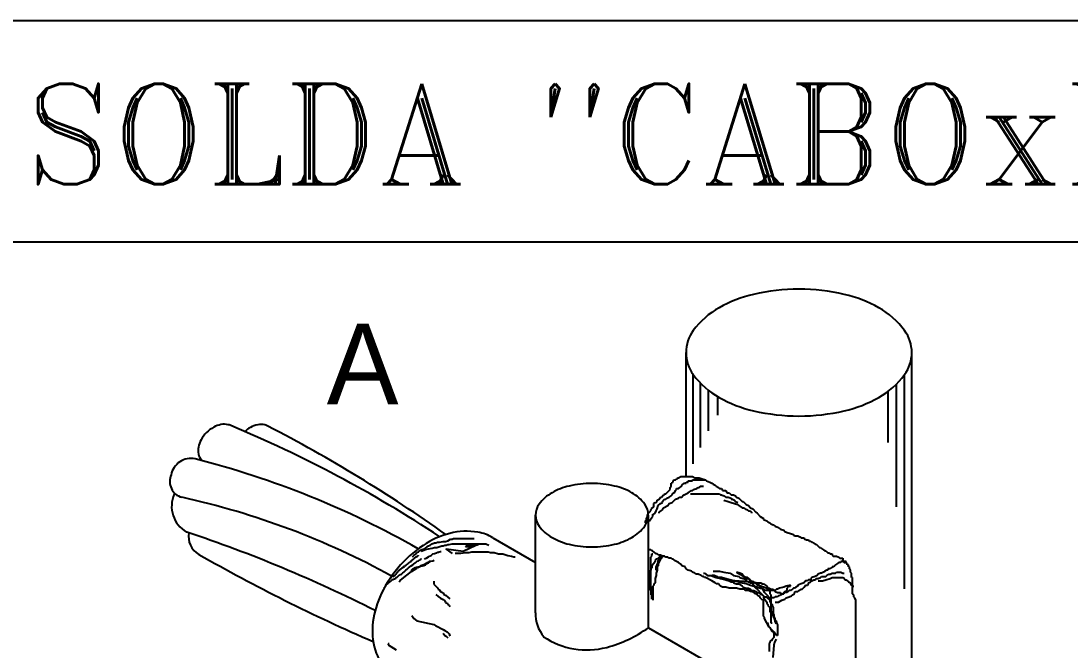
# Model space of a CAD drawing. Extents: x -1836 to 8857, y -4220 to 3051.
# Drawn here: x 7494.3 to 7619.6, y 1894 to 1969.1 of the extents above; entities that cross this region are included whole.
import ezdxf

# ---------------------------------------------------------------- set-up
doc = ezdxf.new("R2010")
doc.units = 0
doc.header["$MEASUREMENT"] = 0
for name, color, linetype in [('15', 1, 'CONTINUOUS'), ('25', 2, 'CONTINUOUS'), ('30', 3, 'CONTINUOUS')]:
    doc.layers.add(name, color=color, linetype=linetype)
doc.styles.add('60', font='ACENT.SHX', dxfattribs={"height": 8})
doc.styles.add('ROMANTICBOLD', font='ROMANT.SHX', dxfattribs={"height": 10})

msp = doc.modelspace()

# ---------------------------------------------------------------- linework, layer by layer
at = {"layer": '15'}
for p, q in [((7600.61, 1877.72), (7600.59, 1929.8)), ((7573.67, 1914.7), (7573.67, 1929.5)), ((7572.65, 1914.57), (7572.78, 1914.57)), ((7572.65, 1914.44), (7572.65, 1914.57)), ((7572.78, 1914.57), (7573.04, 1914.7)), ((7573.04, 1914.7), (7574.45, 1914.7)), ((7574.45, 1914.7), (7574.7, 1914.57)), ((7574.7, 1914.57), (7575.21, 1914.57)), ((7575.21, 1914.57), (7575.6, 1914.44)), ((7571.75, 1913.41), (7571.88, 1913.54)), ((7571.75, 1913.16), (7571.75, 1913.41)), ((7571.88, 1913.93), (7572.01, 1913.93)), ((7571.88, 1913.54), (7571.88, 1913.93)), ((7572.01, 1914.05), (7572.14, 1914.05)), ((7572.01, 1913.93), (7572.01, 1914.05)), ((7572.14, 1914.18), (7572.27, 1914.31)), ((7572.14, 1914.05), (7572.14, 1914.18)), ((7572.27, 1914.31), (7572.39, 1914.31)), ((7572.39, 1914.31), (7572.52, 1914.44)), ((7572.52, 1914.44), (7572.65, 1914.44)), ((7572.52, 1913.29), (7572.78, 1913.29)), ((7572.52, 1913.16), (7572.52, 1913.29)), ((7572.78, 1913.29), (7572.91, 1913.41)), ((7572.91, 1913.41), (7573.16, 1913.54)), ((7573.16, 1913.67), (7573.42, 1913.93)), ((7573.16, 1913.54), (7573.16, 1913.67)), ((7573.42, 1913.93), (7573.68, 1913.93)), ((7573.68, 1914.05), (7573.93, 1914.05)), ((7573.68, 1913.93), (7573.68, 1914.05)), ((7573.93, 1914.18), (7574.45, 1914.18)), ((7573.93, 1914.05), (7573.93, 1914.18)), ((7574.45, 1914.31), (7575.98, 1914.31)), ((7574.45, 1914.18), (7574.45, 1914.31)), ((7574.57, 1913.16), (7574.96, 1913.29)), ((7574.96, 1913.29), (7575.09, 1913.41)), ((7575.09, 1913.41), (7575.21, 1913.41)), ((7575.21, 1913.41), (7575.34, 1913.54)), ((7575.34, 1913.54), (7575.73, 1913.54)), ((7575.6, 1914.44), (7575.98, 1914.31)), ((7575.98, 1914.31), (7576.11, 1914.18)), ((7576.11, 1914.18), (7576.5, 1914.05)), ((7576.5, 1914.05), (7576.75, 1913.93)), ((7576.75, 1913.93), (7576.88, 1913.8)), ((7576.88, 1913.8), (7577.14, 1913.67)), ((7577.14, 1913.67), (7577.26, 1913.54)), ((7577.26, 1913.54), (7577.52, 1913.41)), ((7577.52, 1913.41), (7577.65, 1913.29)), ((7577.65, 1913.29), (7577.91, 1913.29)), ((7577.91, 1913.29), (7578.03, 1913.03)), ((7570.22, 1911.88), (7570.47, 1912.01)), ((7570.47, 1912.01), (7570.6, 1912.26)), ((7570.6, 1912.26), (7570.73, 1912.26)), ((7570.73, 1912.26), (7570.99, 1912.52)), ((7570.99, 1912.52), (7571.11, 1912.52)), ((7570.99, 1911.88), (7571.11, 1912.01)), ((7571.11, 1912.65), (7571.24, 1912.65)), ((7571.11, 1912.52), (7571.11, 1912.65)), ((7571.11, 1912.01), (7571.24, 1912.01)), ((7571.24, 1912.65), (7571.5, 1912.9)), ((7571.24, 1912.01), (7571.37, 1912.13)), ((7571.37, 1912.13), (7571.63, 1912.26)), ((7571.5, 1912.9), (7571.63, 1913.03)), ((7571.63, 1913.03), (7571.75, 1913.16)), ((7571.63, 1912.26), (7571.88, 1912.39)), ((7571.88, 1912.39), (7572.01, 1912.52)), ((7572.01, 1912.52), (7572.14, 1912.77)), ((7572.14, 1912.77), (7572.27, 1912.77)), ((7572.14, 1911.75), (7572.39, 1912.01)), ((7572.27, 1912.77), (7572.39, 1913.03)), ((7572.39, 1913.03), (7572.52, 1913.16)), ((7572.39, 1912.01), (7572.78, 1912.13)), ((7572.78, 1912.13), (7572.91, 1912.26)), ((7572.91, 1912.26), (7573.16, 1912.26)), ((7573.16, 1912.26), (7573.29, 1912.39)), ((7573.29, 1912.39), (7573.42, 1912.52)), ((7573.42, 1912.52), (7573.68, 1912.65)), ((7573.68, 1912.65), (7573.93, 1912.77)), ((7573.93, 1912.77), (7574.06, 1912.9)), ((7574.06, 1912.9), (7574.32, 1913.03)), ((7574.19, 1912.65), (7577.65, 1912.65)), ((7574.32, 1913.03), (7574.45, 1913.03)), ((7574.45, 1913.03), (7574.57, 1913.16)), ((7577.65, 1912.65), (7577.78, 1912.52)), ((7577.78, 1912.52), (7577.91, 1912.52)), ((7577.91, 1912.52), (7578.16, 1912.39)), ((7578.03, 1913.03), (7578.42, 1913.03)), ((7578.16, 1912.39), (7578.42, 1912.26)), ((7578.42, 1913.03), (7578.55, 1912.77)), ((7578.42, 1912.26), (7578.67, 1912.26)), ((7578.55, 1912.77), (7578.8, 1912.77)), ((7578.67, 1912.26), (7579.06, 1912.13)), ((7578.8, 1912.77), (7579.06, 1912.52)), ((7579.06, 1912.52), (7579.32, 1912.52)), ((7579.06, 1912.13), (7579.06, 1912.01)), ((7579.06, 1912.01), (7579.19, 1912.01)), ((7579.19, 1912.01), (7579.44, 1911.88)), ((7579.32, 1912.52), (7579.57, 1912.39)), ((7579.57, 1912.39), (7579.7, 1912.26)), ((7579.7, 1912.26), (7579.96, 1912.13)), ((7579.96, 1912.13), (7580.34, 1911.75)), ((7569.45, 1910.72), (7569.58, 1910.85)), ((7569.58, 1910.98), (7569.83, 1911.11)), ((7569.58, 1910.85), (7569.58, 1910.98)), ((7569.83, 1911.49), (7569.96, 1911.62)), ((7569.83, 1911.11), (7569.83, 1911.49)), ((7569.96, 1911.62), (7570.09, 1911.62)), ((7570.09, 1911.62), (7570.22, 1911.75)), ((7570.09, 1910.6), (7570.22, 1910.85)), ((7570.22, 1911.75), (7570.22, 1911.88)), ((7570.22, 1910.85), (7570.34, 1911.24)), ((7570.34, 1911.24), (7570.6, 1911.49)), ((7570.6, 1911.49), (7570.86, 1911.62)), ((7570.86, 1911.75), (7570.99, 1911.88)), ((7570.86, 1911.62), (7570.86, 1911.75)), ((7570.86, 1910.72), (7570.99, 1910.98)), ((7570.99, 1910.98), (7571.5, 1911.24)), ((7571.5, 1911.24), (7571.63, 1911.49)), ((7571.63, 1911.49), (7572.01, 1911.62)), ((7572.01, 1911.62), (7572.14, 1911.75)), ((7578.16, 1911.88), (7578.67, 1911.75)), ((7578.67, 1911.75), (7579.06, 1911.62)), ((7579.06, 1911.62), (7579.83, 1911.36)), ((7579.44, 1911.88), (7579.57, 1911.75)), ((7579.57, 1911.75), (7579.83, 1911.62)), ((7579.83, 1911.36), (7579.96, 1911.24)), ((7579.96, 1911.24), (7580.34, 1910.98)), ((7580.34, 1911.75), (7580.47, 1911.75)), ((7580.34, 1910.98), (7580.6, 1910.98)), ((7580.47, 1911.75), (7580.73, 1911.49)), ((7580.6, 1910.98), (7580.73, 1910.85)), ((7580.73, 1911.49), (7580.85, 1911.36)), ((7580.73, 1910.85), (7580.98, 1910.72)), ((7580.85, 1911.36), (7581.11, 1911.24)), ((7581.11, 1911.24), (7581.37, 1910.98)), ((7581.37, 1910.98), (7581.62, 1910.85)), ((7581.62, 1910.85), (7582.01, 1910.47)), ((7555.69, 1898.46), (7555.69, 1910.1)), ((7568.81, 1909.44), (7568.93, 1909.57)), ((7568.93, 1909.7), (7569.06, 1909.96)), ((7568.93, 1909.57), (7568.93, 1909.7)), ((7569.06, 1910.08), (7569.19, 1910.34)), ((7569.06, 1909.96), (7569.06, 1910.08)), ((7569.17, 1896.67), (7569.17, 1910.1)), ((7569.19, 1910.34), (7569.32, 1910.47)), ((7569.32, 1910.47), (7569.45, 1910.6)), ((7569.32, 1909.44), (7569.58, 1909.83)), ((7569.45, 1910.6), (7569.45, 1910.72)), ((7569.58, 1909.83), (7569.7, 1909.96)), ((7569.7, 1910.21), (7569.83, 1910.21)), ((7569.7, 1909.96), (7569.7, 1910.21)), ((7569.83, 1910.21), (7569.96, 1910.34)), ((7569.96, 1910.34), (7570.09, 1910.6)), ((7570.47, 1910.47), (7570.86, 1910.72)), ((7570.47, 1910.34), (7570.47, 1910.47)), ((7580.98, 1910.72), (7581.11, 1910.6)), ((7581.11, 1910.6), (7581.24, 1910.6)), ((7581.24, 1910.6), (7581.49, 1910.47)), ((7581.49, 1910.47), (7581.49, 1910.34)), ((7582.01, 1910.47), (7582.13, 1910.34)), ((7582.13, 1910.34), (7582.52, 1909.96)), ((7582.52, 1909.96), (7582.9, 1909.7)), ((7582.9, 1909.7), (7582.9, 1909.57)), ((7582.9, 1909.57), (7583.29, 1909.44)), ((7568.81, 1909.19), (7568.81, 1909.44)), ((7569.19, 1909.44), (7569.32, 1909.44)), ((7583.29, 1909.44), (7583.42, 1909.32)), ((7583.42, 1909.32), (7583.67, 1909.19)), ((7583.67, 1909.19), (7583.8, 1909.06)), ((7583.8, 1909.06), (7584.06, 1908.93)), ((7584.06, 1908.93), (7584.31, 1908.8)), ((7584.31, 1908.8), (7584.57, 1908.67)), ((7584.57, 1908.67), (7584.95, 1908.42)), ((7584.95, 1908.42), (7585.34, 1908.29)), ((7585.34, 1908.29), (7585.47, 1908.16)), ((7550.6, 1907.41), (7555.69, 1904.47)), ((7585.47, 1908.16), (7585.72, 1908.03)), ((7585.72, 1908.03), (7586.11, 1907.91)), ((7586.11, 1907.91), (7586.49, 1907.78)), ((7586.49, 1907.78), (7586.62, 1907.65)), ((7586.62, 1907.65), (7587, 1907.65)), ((7587, 1907.65), (7587.26, 1907.52)), ((7587.26, 1907.52), (7587.39, 1907.39)), ((7587.39, 1907.39), (7587.77, 1907.39)), ((7587.77, 1907.39), (7587.77, 1907.27)), ((7587.77, 1907.27), (7588.03, 1907.14)), ((7588.03, 1907.14), (7588.29, 1907.14)), ((7588.29, 1907.14), (7588.41, 1907.01)), ((7588.41, 1907.01), (7588.54, 1907.01)), ((7588.54, 1907.01), (7588.67, 1906.88)), ((7569.19, 1905.98), (7569.19, 1906.11)), ((7569.45, 1905.98), (7569.19, 1905.98)), ((7569.58, 1905.86), (7569.45, 1905.98)), ((7569.7, 1905.86), (7569.58, 1905.86)), ((7569.7, 1905.73), (7569.7, 1905.86)), ((7569.83, 1905.73), (7569.7, 1905.73)), ((7570.09, 1905.47), (7569.83, 1905.73)), ((7588.67, 1906.88), (7588.8, 1906.88)), ((7588.8, 1906.88), (7588.93, 1906.75)), ((7588.93, 1906.75), (7589.06, 1906.63)), ((7589.06, 1906.63), (7589.18, 1906.63)), ((7589.18, 1906.63), (7589.57, 1906.24)), ((7589.57, 1906.24), (7589.7, 1906.24)), ((7589.7, 1906.24), (7589.82, 1906.11)), ((7589.82, 1906.11), (7590.08, 1905.98)), ((7590.08, 1905.98), (7590.21, 1905.86)), ((7590.21, 1905.86), (7590.34, 1905.86)), ((7590.34, 1905.86), (7590.47, 1905.73)), ((7590.47, 1905.73), (7590.59, 1905.6)), ((7569.45, 1905.09), (7569.58, 1905.22)), ((7569.45, 1901.63), (7569.45, 1905.09)), ((7569.58, 1905.47), (7569.7, 1905.47)), ((7569.58, 1905.22), (7569.58, 1905.47)), ((7569.96, 1904.58), (7569.83, 1904.32)), ((7570.09, 1904.83), (7569.96, 1904.7)), ((7569.96, 1904.7), (7569.96, 1904.58)), ((7570.22, 1905.47), (7570.09, 1905.47)), ((7570.22, 1904.83), (7570.09, 1904.83)), ((7570.47, 1905.34), (7570.22, 1905.47)), ((7570.34, 1904.96), (7570.22, 1904.83)), ((7570.73, 1905.09), (7570.34, 1904.32)), ((7570.47, 1905.09), (7570.34, 1904.96)), ((7570.34, 1904.7), (7570.6, 1904.96)), ((7570.34, 1904.45), (7570.34, 1904.7)), ((7570.6, 1905.34), (7570.47, 1905.34)), ((7570.73, 1905.09), (7570.47, 1905.09)), ((7570.86, 1905.22), (7570.6, 1905.34)), ((7570.6, 1904.96), (7570.86, 1905.09)), ((7570.86, 1905.22), (7570.73, 1905.09)), ((7570.86, 1905.22), (7570.73, 1905.09)), ((7570.99, 1905.22), (7570.86, 1905.22)), ((7570.86, 1905.22), (7570.99, 1905.22)), ((7570.86, 1905.09), (7570.86, 1905.22)), ((7571.11, 1905.22), (7570.86, 1905.22)), ((7571.24, 1905.09), (7571.11, 1905.22)), ((7571.5, 1905.09), (7571.24, 1905.09)), ((7571.63, 1904.96), (7571.5, 1905.09)), ((7571.88, 1904.96), (7571.63, 1904.96)), ((7572.01, 1904.83), (7571.88, 1904.96)), ((7572.14, 1904.83), (7572.01, 1904.83)), ((7572.27, 1904.7), (7572.14, 1904.83)), ((7572.52, 1904.58), (7572.27, 1904.7)), ((7572.78, 1904.45), (7572.52, 1904.58)), ((7590.59, 1905.6), (7590.72, 1905.6)), ((7590.72, 1905.6), (7590.85, 1905.47)), ((7590.85, 1905.47), (7591.11, 1905.47)), ((7591.11, 1905.47), (7591.11, 1905.34)), ((7591.11, 1905.34), (7591.23, 1905.22)), ((7591.23, 1905.22), (7591.62, 1905.22)), ((7591.62, 1905.22), (7591.88, 1905.09)), ((7591.88, 1905.09), (7592, 1904.96)), ((7592, 1904.96), (7592.39, 1904.96)), ((7592.13, 1904.58), (7592.13, 1904.45)), ((7592.77, 1904.58), (7592.13, 1904.58)), ((7592.39, 1904.96), (7592.39, 1904.58)), ((7592.39, 1904.58), (7592.52, 1904.45)), ((7592.77, 1904.45), (7592.77, 1904.58)), ((7569.45, 1903.55), (7569.32, 1903.42)), ((7569.32, 1903.42), (7569.32, 1901.25)), ((7569.58, 1903.81), (7569.45, 1903.68)), ((7569.45, 1903.68), (7569.45, 1903.55)), ((7569.83, 1904.32), (7569.58, 1904.06)), ((7569.58, 1904.06), (7569.58, 1903.81)), ((7570.09, 1903.94), (7570.22, 1904.19)), ((7570.09, 1903.55), (7570.09, 1903.94)), ((7570.22, 1903.55), (7570.09, 1903.17)), ((7570.22, 1904.19), (7570.34, 1904.45)), ((7570.34, 1904.06), (7570.22, 1903.94)), ((7570.22, 1903.94), (7570.22, 1903.55)), ((7570.34, 1904.32), (7570.34, 1904.06)), ((7573.16, 1904.19), (7572.78, 1904.45)), ((7573.16, 1904.06), (7573.16, 1904.19)), ((7573.55, 1903.94), (7573.16, 1904.06)), ((7573.68, 1903.68), (7573.55, 1903.94)), ((7573.93, 1903.55), (7573.68, 1903.68)), ((7574.32, 1903.42), (7573.93, 1903.55)), ((7574.45, 1903.29), (7574.32, 1903.42)), ((7574.7, 1903.17), (7574.45, 1903.29)), ((7576.88, 1903.42), (7577.65, 1903.42)), ((7577.65, 1903.42), (7578.16, 1903.29)), ((7578.16, 1903.29), (7578.93, 1903.17)), ((7579.7, 1903.29), (7580.08, 1903.04)), ((7580.08, 1903.17), (7579.7, 1903.29)), ((7590.08, 1903.29), (7589.82, 1903.17)), ((7590.21, 1903.42), (7590.08, 1903.29)), ((7590.47, 1903.55), (7590.21, 1903.42)), ((7590.59, 1903.55), (7590.47, 1903.55)), ((7590.59, 1903.68), (7590.59, 1903.55)), ((7590.85, 1903.68), (7590.59, 1903.68)), ((7590.98, 1903.81), (7590.85, 1903.68)), ((7591.11, 1903.81), (7590.98, 1903.81)), ((7591.11, 1903.94), (7591.11, 1903.81)), ((7591.23, 1903.94), (7591.11, 1903.94)), ((7591.36, 1904.06), (7591.23, 1903.94)), ((7591.49, 1904.19), (7591.36, 1904.06)), ((7591.75, 1904.32), (7591.49, 1904.19)), ((7591.49, 1903.17), (7591.62, 1903.29)), ((7591.62, 1903.29), (7592.13, 1903.29)), ((7591.88, 1904.45), (7591.75, 1904.32)), ((7592.13, 1904.45), (7591.88, 1904.45)), ((7592.13, 1903.29), (7592.39, 1903.17)), ((7592.52, 1904.45), (7592.77, 1904.45)), ((7592.77, 1904.45), (7592.77, 1904.32)), ((7592.9, 1904.32), (7592.77, 1904.45)), ((7592.9, 1904.19), (7592.9, 1904.32)), ((7593.03, 1904.19), (7592.9, 1904.19)), ((7593.03, 1903.94), (7593.03, 1904.19)), ((7593.16, 1903.94), (7593.03, 1903.94)), ((7593.16, 1903.68), (7593.16, 1903.94)), ((7593.28, 1903.55), (7593.16, 1903.68)), ((7593.28, 1903.29), (7593.28, 1903.55)), ((7593.41, 1903.17), (7593.28, 1903.29)), ((7569.96, 1902.01), (7569.83, 1901.89)), ((7570.09, 1902.91), (7569.96, 1902.53)), ((7569.96, 1902.53), (7569.96, 1902.01)), ((7570.09, 1903.17), (7570.09, 1902.91)), ((7574.83, 1903.04), (7574.7, 1903.17)), ((7575.09, 1903.04), (7574.83, 1903.04)), ((7575.47, 1902.91), (7575.09, 1903.04)), ((7575.6, 1902.78), (7575.47, 1902.91)), ((7575.73, 1902.78), (7575.6, 1902.78)), ((7575.73, 1903.17), (7575.86, 1903.17)), ((7575.86, 1902.65), (7575.73, 1902.78)), ((7575.86, 1903.17), (7576.24, 1902.91)), ((7575.98, 1902.65), (7575.86, 1902.65)), ((7576.24, 1902.53), (7575.98, 1902.65)), ((7576.24, 1902.91), (7576.62, 1902.91)), ((7576.5, 1902.4), (7576.24, 1902.53)), ((7576.75, 1902.27), (7576.5, 1902.4)), ((7576.62, 1902.91), (7577.26, 1902.65)), ((7576.75, 1902.91), (7577.01, 1902.78)), ((7577.01, 1902.91), (7576.75, 1902.91)), ((7577.14, 1902.01), (7576.75, 1902.27)), ((7577.26, 1902.78), (7577.01, 1902.91)), ((7577.01, 1902.78), (7577.26, 1902.78)), ((7577.26, 1901.89), (7577.14, 1902.01)), ((7577.26, 1902.78), (7577.78, 1902.53)), ((7577.39, 1902.78), (7577.26, 1902.78)), ((7577.26, 1902.65), (7577.78, 1902.53)), ((7577.52, 1902.65), (7577.39, 1902.78)), ((7577.91, 1902.65), (7577.52, 1902.65)), ((7577.78, 1902.53), (7578.42, 1902.4)), ((7577.78, 1902.53), (7578.42, 1902.4)), ((7578.29, 1902.53), (7577.91, 1902.65)), ((7579.32, 1902.27), (7578.29, 1902.53)), ((7578.42, 1902.4), (7581.62, 1902.14)), ((7578.42, 1902.4), (7578.8, 1902.27)), ((7578.8, 1902.27), (7579.06, 1902.14)), ((7578.93, 1903.17), (7579.32, 1902.91)), ((7579.06, 1902.14), (7579.32, 1902.14)), ((7579.32, 1902.91), (7579.96, 1902.78)), ((7579.83, 1902.14), (7579.32, 1902.27)), ((7579.32, 1902.14), (7579.32, 1902.01)), ((7579.32, 1902.01), (7579.7, 1901.89)), ((7580.21, 1902.01), (7579.83, 1902.14)), ((7579.96, 1902.78), (7580.08, 1902.65)), ((7580.34, 1903.04), (7580.08, 1903.17)), ((7580.08, 1903.04), (7580.47, 1902.78)), ((7580.08, 1902.65), (7580.47, 1902.53)), ((7580.85, 1901.89), (7580.21, 1902.01)), ((7580.47, 1902.91), (7580.34, 1903.04)), ((7580.85, 1902.65), (7580.47, 1902.91)), ((7580.47, 1902.78), (7580.85, 1902.53)), ((7580.47, 1902.53), (7580.73, 1902.4)), ((7580.73, 1902.4), (7580.85, 1902.4)), ((7580.98, 1902.65), (7580.85, 1902.65)), ((7580.85, 1902.53), (7581.11, 1902.53)), ((7580.85, 1902.4), (7580.85, 1902.27)), ((7580.85, 1902.27), (7581.11, 1902.14)), ((7581.37, 1902.4), (7580.98, 1902.65)), ((7581.11, 1902.53), (7581.37, 1902.27)), ((7581.11, 1902.14), (7581.37, 1902.01)), ((7581.37, 1902.27), (7581.37, 1902.4)), ((7581.37, 1902.27), (7581.88, 1902.01)), ((7581.62, 1902.14), (7581.37, 1902.27)), ((7581.37, 1902.01), (7581.49, 1902.01)), ((7581.49, 1902.01), (7581.62, 1901.89)), ((7581.62, 1902.14), (7582.13, 1902.01)), ((7581.75, 1902.14), (7581.62, 1902.14)), ((7581.88, 1902.01), (7581.75, 1902.14)), ((7581.88, 1902.01), (7582.13, 1901.89)), ((7582.13, 1901.89), (7581.88, 1902.01)), ((7582.13, 1902.01), (7582.65, 1902.01)), ((7582.65, 1902.01), (7582.65, 1901.89)), ((7587.77, 1902.01), (7587.39, 1901.89)), ((7587.9, 1902.27), (7587.77, 1902.14)), ((7587.77, 1902.14), (7587.77, 1902.01)), ((7588.16, 1902.27), (7587.9, 1902.27)), ((7588.29, 1902.4), (7588.16, 1902.27)), ((7588.54, 1902.4), (7588.29, 1902.4)), ((7588.29, 1902.01), (7588.54, 1902.14)), ((7588.29, 1901.89), (7588.29, 1902.01)), ((7588.67, 1902.65), (7588.54, 1902.53)), ((7588.54, 1902.53), (7588.54, 1902.4)), ((7588.54, 1902.27), (7588.67, 1902.27)), ((7588.54, 1902.14), (7588.54, 1902.27)), ((7589.06, 1902.78), (7588.67, 1902.65)), ((7588.67, 1902.27), (7588.93, 1902.4)), ((7588.93, 1902.4), (7589.06, 1902.4)), ((7589.31, 1902.91), (7589.06, 1902.78)), ((7589.06, 1902.4), (7589.18, 1902.53)), ((7589.18, 1902.53), (7589.44, 1902.53)), ((7589.44, 1903.04), (7589.31, 1902.91)), ((7589.7, 1903.17), (7589.44, 1903.04)), ((7589.44, 1902.53), (7589.7, 1902.65)), ((7589.44, 1902.27), (7589.95, 1902.27)), ((7589.82, 1903.17), (7589.7, 1903.17)), ((7589.7, 1902.65), (7589.82, 1902.78)), ((7589.82, 1902.78), (7590.34, 1902.78)), ((7589.95, 1902.27), (7590.34, 1902.4)), ((7590.34, 1902.78), (7590.47, 1902.91)), ((7590.34, 1902.4), (7590.85, 1902.53)), ((7590.47, 1902.91), (7590.72, 1903.04)), ((7590.72, 1903.04), (7590.85, 1903.04)), ((7590.85, 1903.04), (7591.11, 1903.17)), ((7590.85, 1902.53), (7591.11, 1902.65)), ((7591.11, 1903.17), (7591.49, 1903.17)), ((7591.11, 1902.65), (7592.39, 1902.65)), ((7592.39, 1903.17), (7592.52, 1903.17)), ((7592.39, 1902.65), (7592.52, 1902.53)), ((7592.52, 1902.53), (7592.64, 1902.4)), ((7592.64, 1902.4), (7592.77, 1902.4)), ((7592.77, 1902.4), (7593.03, 1902.14)), ((7593.03, 1902.14), (7593.28, 1902.01)), ((7593.28, 1902.01), (7593.28, 1901.89)), ((7593.41, 1902.65), (7593.41, 1903.17)), ((7593.54, 1902.65), (7593.41, 1902.65)), ((7593.54, 1900.73), (7593.54, 1902.65)), ((7569.32, 1901.25), (7569.45, 1901.12)), ((7569.58, 1901.37), (7569.45, 1901.63)), ((7569.45, 1901.12), (7569.45, 1900.6)), ((7569.58, 1900.09), (7569.58, 1901.37)), ((7569.83, 1901.76), (7569.7, 1901.63)), ((7569.7, 1901.63), (7569.7, 1899.96)), ((7569.83, 1901.89), (7569.83, 1901.76)), ((7577.52, 1901.89), (7577.26, 1901.89)), ((7577.65, 1901.76), (7577.52, 1901.89)), ((7577.78, 1901.63), (7577.65, 1901.76)), ((7578.03, 1901.5), (7577.78, 1901.63)), ((7578.42, 1901.5), (7578.03, 1901.5)), ((7578.8, 1901.37), (7578.42, 1901.5)), ((7579.7, 1901.37), (7578.8, 1901.37)), ((7579.7, 1901.89), (7579.96, 1901.89)), ((7580.08, 1901.25), (7579.7, 1901.37)), ((7579.96, 1901.89), (7580.34, 1901.63)), ((7580.6, 1901.25), (7580.08, 1901.25)), ((7580.34, 1901.63), (7580.47, 1901.5)), ((7580.47, 1901.5), (7580.85, 1901.37)), ((7580.73, 1901.12), (7580.6, 1901.25)), ((7581.11, 1901.12), (7580.73, 1901.12)), ((7581.24, 1901.76), (7580.85, 1901.89)), ((7580.85, 1901.37), (7581.11, 1901.37)), ((7581.11, 1901.37), (7581.37, 1901.25)), ((7581.37, 1900.99), (7581.11, 1901.12)), ((7581.62, 1901.63), (7581.24, 1901.76)), ((7581.37, 1901.25), (7581.49, 1901.12)), ((7581.49, 1900.99), (7581.37, 1900.99)), ((7581.49, 1901.12), (7581.75, 1901.12)), ((7581.75, 1900.86), (7581.49, 1900.99)), ((7581.62, 1901.89), (7581.75, 1901.76)), ((7581.75, 1901.63), (7581.62, 1901.63)), ((7581.75, 1901.76), (7581.75, 1901.63)), ((7582.13, 1901.5), (7581.75, 1901.63)), ((7581.75, 1901.63), (7582.01, 1901.37)), ((7581.75, 1901.12), (7582.01, 1900.99)), ((7581.88, 1900.73), (7581.75, 1900.86)), ((7582.13, 1900.73), (7581.88, 1900.73)), ((7582.01, 1901.37), (7582.13, 1901.25)), ((7582.01, 1900.99), (7582.13, 1900.86)), ((7582.13, 1901.89), (7582.39, 1901.76)), ((7582.13, 1901.76), (7582.13, 1901.89)), ((7582.39, 1901.76), (7582.13, 1901.76)), ((7582.39, 1901.37), (7582.13, 1901.5)), ((7582.13, 1901.25), (7582.65, 1900.73)), ((7582.13, 1900.86), (7582.26, 1900.86)), ((7582.13, 1900.6), (7582.13, 1900.73)), ((7582.26, 1900.86), (7582.52, 1900.73)), ((7582.39, 1901.76), (7582.65, 1901.63)), ((7582.52, 1901.5), (7582.39, 1901.76)), ((7582.9, 1901.25), (7582.39, 1901.37)), ((7582.78, 1901.37), (7582.52, 1901.5)), ((7582.52, 1900.73), (7582.78, 1900.6)), ((7582.65, 1901.89), (7582.9, 1901.89)), ((7582.65, 1901.63), (7583.03, 1901.5)), ((7582.65, 1900.73), (7582.78, 1900.6)), ((7583.03, 1900.86), (7582.78, 1901.37)), ((7582.9, 1901.89), (7583.16, 1901.76)), ((7583.16, 1901.12), (7582.9, 1901.25)), ((7583.03, 1901.5), (7583.29, 1901.37)), ((7583.29, 1900.6), (7583.03, 1900.86)), ((7583.16, 1901.76), (7583.29, 1901.63)), ((7584.31, 1901.12), (7583.16, 1901.12)), ((7583.29, 1901.63), (7583.42, 1901.37)), ((7583.29, 1901.37), (7583.67, 1901.37)), ((7583.42, 1901.37), (7583.54, 1901.37)), ((7583.54, 1901.37), (7583.54, 1901.12)), ((7583.54, 1901.12), (7583.67, 1900.99)), ((7583.67, 1901.37), (7583.8, 1901.25)), ((7583.67, 1900.99), (7583.67, 1900.73)), ((7583.67, 1900.73), (7583.8, 1900.6)), ((7583.8, 1901.25), (7584.06, 1901.25)), ((7584.06, 1901.25), (7584.19, 1901.12)), ((7584.19, 1901.12), (7584.31, 1900.99)), ((7584.44, 1901.25), (7584.31, 1901.12)), ((7584.31, 1900.99), (7584.57, 1900.86)), ((7584.57, 1901.25), (7584.44, 1901.25)), ((7584.83, 1901.37), (7584.57, 1901.25)), ((7584.57, 1900.86), (7584.95, 1900.86)), ((7585.34, 1901.5), (7584.83, 1901.37)), ((7584.95, 1900.86), (7584.95, 1900.73)), ((7584.95, 1900.73), (7585.34, 1900.73)), ((7585.21, 1900.73), (7585.08, 1900.6)), ((7585.34, 1900.73), (7585.21, 1900.73)), ((7585.6, 1901.63), (7585.34, 1901.5)), ((7585.34, 1900.86), (7585.47, 1900.99)), ((7585.34, 1900.73), (7585.34, 1900.86)), ((7585.47, 1900.86), (7585.34, 1900.73)), ((7585.47, 1900.99), (7585.72, 1901.12)), ((7585.72, 1900.86), (7585.47, 1900.86)), ((7586.11, 1901.76), (7585.6, 1901.63)), ((7585.72, 1901.37), (7585.85, 1901.5)), ((7585.72, 1901.12), (7585.72, 1901.37)), ((7585.98, 1901.12), (7585.72, 1900.86)), ((7585.85, 1901.63), (7586.11, 1901.63)), ((7585.85, 1901.5), (7585.85, 1901.63)), ((7586.11, 1901.12), (7585.98, 1901.12)), ((7586.11, 1901.63), (7586.11, 1901.76)), ((7586.36, 1901.25), (7586.11, 1901.12)), ((7586.49, 1901.37), (7586.36, 1901.25)), ((7586.36, 1900.6), (7586.62, 1900.73)), ((7586.62, 1901.37), (7586.49, 1901.37)), ((7586.75, 1901.5), (7586.62, 1901.37)), ((7586.62, 1900.86), (7586.75, 1900.99)), ((7586.62, 1900.73), (7586.62, 1900.86)), ((7587, 1901.63), (7586.75, 1901.5)), ((7586.75, 1900.99), (7587, 1900.99)), ((7587.39, 1901.89), (7587, 1901.76)), ((7587, 1901.76), (7587, 1901.63)), ((7587, 1900.99), (7587.13, 1901.12)), ((7587.13, 1901.12), (7587.39, 1901.25)), ((7587.39, 1901.25), (7587.52, 1901.25)), ((7587.52, 1901.25), (7587.65, 1901.37)), ((7587.65, 1901.37), (7587.77, 1901.5)), ((7587.77, 1901.5), (7587.9, 1901.76)), ((7587.9, 1901.76), (7588.16, 1901.76)), ((7588.16, 1901.76), (7588.29, 1901.89)), ((7593.28, 1901.89), (7593.41, 1901.76)), ((7593.41, 1901.76), (7593.54, 1901.63)), ((7593.54, 1901.63), (7593.67, 1901.63)), ((7593.67, 1900.6), (7593.54, 1900.73)), ((7582.26, 1900.48), (7582.13, 1900.6)), ((7582.52, 1900.35), (7582.26, 1900.48)), ((7582.52, 1900.22), (7582.52, 1900.35)), ((7582.65, 1900.09), (7582.52, 1900.22)), ((7582.78, 1899.96), (7582.65, 1900.09)), ((7582.78, 1900.6), (7583.03, 1900.35)), ((7582.78, 1900.6), (7582.9, 1900.48)), ((7582.9, 1899.96), (7582.78, 1899.96)), ((7582.9, 1900.48), (7582.9, 1900.22)), ((7582.9, 1900.22), (7583.16, 1899.96)), ((7582.9, 1898.04), (7582.9, 1899.96)), ((7583.03, 1900.35), (7583.29, 1900.35)), ((7583.16, 1899.96), (7583.16, 1899.84)), ((7583.16, 1899.84), (7583.29, 1899.71)), ((7583.54, 1900.35), (7583.29, 1900.6)), ((7583.29, 1900.35), (7583.29, 1900.22)), ((7583.29, 1900.22), (7583.54, 1900.09)), ((7583.29, 1899.71), (7583.29, 1899.58)), ((7583.29, 1899.58), (7583.42, 1899.45)), ((7583.67, 1900.09), (7583.54, 1900.35)), ((7583.54, 1900.09), (7583.67, 1900.09)), ((7583.67, 1900.09), (7583.67, 1899.71)), ((7583.8, 1900.09), (7583.67, 1900.09)), ((7583.67, 1899.71), (7583.8, 1899.71)), ((7583.8, 1900.6), (7583.8, 1898.56)), ((7583.8, 1900.22), (7583.8, 1900.09)), ((7584.19, 1900.22), (7583.8, 1900.22)), ((7583.8, 1899.71), (7583.8, 1899.58)), ((7583.8, 1899.58), (7583.93, 1899.45)), ((7584.31, 1900.35), (7584.19, 1900.22)), ((7584.57, 1900.35), (7584.31, 1900.35)), ((7584.31, 1899.71), (7584.7, 1899.71)), ((7584.7, 1900.48), (7584.57, 1900.35)), ((7584.83, 1900.48), (7584.7, 1900.48)), ((7584.7, 1899.71), (7585.08, 1899.96)), ((7584.95, 1900.6), (7584.83, 1900.48)), ((7585.08, 1900.6), (7584.95, 1900.6)), ((7585.08, 1899.96), (7585.47, 1900.09)), ((7585.47, 1900.09), (7585.6, 1900.22)), ((7585.6, 1900.22), (7585.98, 1900.35)), ((7585.98, 1900.35), (7586.24, 1900.48)), ((7586.24, 1900.48), (7586.36, 1900.6)), ((7593.67, 1900.35), (7593.67, 1900.6)), ((7593.8, 1900.22), (7593.67, 1900.35)), ((7593.93, 1899.96), (7593.8, 1900.22)), ((7593.93, 1889.97), (7593.93, 1899.96)), ((7583.42, 1899.45), (7583.42, 1899.32)), ((7583.42, 1899.32), (7583.67, 1899.07)), ((7583.67, 1899.07), (7583.67, 1898.56)), ((7583.67, 1898.56), (7583.8, 1898.43)), ((7584.06, 1898.43), (7583.8, 1898.68)), ((7583.8, 1898.56), (7583.93, 1898.43)), ((7583.8, 1898.43), (7583.8, 1897.27)), ((7583.93, 1899.45), (7583.93, 1899.32)), ((7583.93, 1899.32), (7584.06, 1899.07)), ((7583.93, 1898.43), (7583.93, 1898.3)), ((7583.93, 1898.3), (7584.06, 1898.04)), ((7584.06, 1899.07), (7584.06, 1897.91)), ((7584.19, 1898.17), (7584.06, 1898.43)), ((7583.03, 1897.91), (7582.9, 1898.04)), ((7583.03, 1897.79), (7583.03, 1897.91)), ((7583.16, 1897.53), (7583.03, 1897.79)), ((7583.29, 1897.27), (7583.16, 1897.53)), ((7583.42, 1897.02), (7583.29, 1897.27)), ((7583.39, 1897.31), (7583.39, 1897.22)), ((7583.39, 1897.22), (7583.48, 1896.95)), ((7583.54, 1896.76), (7583.42, 1897.02)), ((7583.8, 1897.27), (7583.93, 1897.27)), ((7584.06, 1898.04), (7584.19, 1897.91)), ((7584.06, 1897.91), (7584.19, 1897.79)), ((7584.19, 1897.79), (7584.19, 1898.17)), ((7584.19, 1897.91), (7584.31, 1897.53)), ((7584.31, 1897.79), (7584.19, 1897.79)), ((7584.19, 1897.79), (7584.19, 1897.66)), ((7584.19, 1897.66), (7584.31, 1897.53)), ((7584.31, 1897.4), (7584.31, 1897.79)), ((7584.31, 1897.53), (7584.44, 1897.4)), ((7584.31, 1897.53), (7584.31, 1897.4)), ((7584.44, 1897.15), (7584.31, 1897.4)), ((7584.31, 1897.4), (7584.44, 1897.27)), ((7584.44, 1897.4), (7584.44, 1897.15)), ((7584.44, 1897.27), (7584.57, 1897.02)), ((7584.57, 1897.02), (7584.57, 1895.74)), ((7569.17, 1896.67), (7586.69, 1886.53)), ((7583.48, 1896.95), (7583.66, 1896.68)), ((7583.93, 1896.38), (7583.54, 1896.76)), ((7583.66, 1896.68), (7583.85, 1896.31)), ((7583.85, 1896.31), (7584.03, 1896.22)), ((7584.19, 1896.12), (7583.93, 1896.38)), ((7584.03, 1896.22), (7584.03, 1896.13)), ((7584.03, 1896.13), (7584.12, 1896.13)), ((7584.12, 1896.13), (7584.12, 1895.49)), ((7584.44, 1895.74), (7584.19, 1896.12)), ((7584.57, 1895.74), (7584.44, 1895.74)), ((7583.66, 1894.85), (7583.57, 1894.76)), ((7583.57, 1894.76), (7583.57, 1893.85)), ((7583.76, 1895.12), (7583.66, 1895.03)), ((7583.66, 1895.03), (7583.66, 1894.85)), ((7583.85, 1895.12), (7583.76, 1895.12)), ((7583.94, 1895.31), (7583.85, 1895.12)), ((7584.12, 1895.49), (7583.94, 1895.31)), ((7584.12, 1894.58), (7584.03, 1893.12)), ((7584.21, 1894.94), (7584.12, 1894.58)), ((7584.4, 1895.31), (7584.21, 1894.94))]:
    msp.add_line(p, q, dxfattribs=at)
at = {"layer": '15', "color": 1}
for p, q in [((7574.47, 1926.95), (7574.47, 1916.22)), ((7575.34, 1925.91), (7575.34, 1918.16)), ((7599.75, 1901.29), (7599.75, 1926.88)), ((7576.31, 1925.02), (7576.31, 1920.17)), ((7597.8, 1918.79), (7597.8, 1924.9)), ((7598.77, 1911.08), (7598.77, 1925.75)), ((7577.4, 1924.27), (7577.4, 1922.03)), ((7544.96, 1906.96), (7545.22, 1907.05)), ((7545.22, 1907.05), (7545.57, 1907.22)), ((7545.57, 1907.22), (7545.75, 1907.22)), ((7545.75, 1907.22), (7545.92, 1907.31)), ((7545.92, 1907.31), (7548.38, 1907.31)), ((7541.54, 1905.64), (7541.72, 1905.73)), ((7541.72, 1905.73), (7541.98, 1905.91)), ((7541.98, 1905.91), (7542.15, 1905.99)), ((7542.07, 1905.82), (7542.59, 1905.99)), ((7542.15, 1905.99), (7542.42, 1906.08)), ((7542.42, 1906.08), (7542.59, 1906.17)), ((7542.59, 1906.17), (7542.77, 1906.34)), ((7542.59, 1905.99), (7542.94, 1906.08)), ((7542.77, 1906.34), (7542.94, 1906.43)), ((7542.94, 1906.43), (7543.12, 1906.52)), ((7542.94, 1906.08), (7543.38, 1906.17)), ((7543.12, 1906.52), (7543.38, 1906.69)), ((7543.38, 1906.69), (7543.64, 1906.78)), ((7543.38, 1906.17), (7543.64, 1906.26)), ((7543.64, 1906.78), (7543.82, 1906.78)), ((7543.64, 1906.26), (7543.91, 1906.26)), ((7543.82, 1906.78), (7544, 1906.87)), ((7543.91, 1906.26), (7544.17, 1906.34)), ((7544, 1906.87), (7544.26, 1906.87)), ((7544.17, 1906.34), (7544.52, 1906.43)), ((7544.22, 1905.72), (7544.36, 1905.76)), ((7544.26, 1906.87), (7544.7, 1906.96)), ((7544.36, 1905.76), (7544.46, 1905.76)), ((7544.52, 1906.43), (7544.7, 1906.43)), ((7544.7, 1906.96), (7544.96, 1906.96)), ((7544.7, 1906.43), (7544.87, 1906.52)), ((7544.87, 1906.52), (7545.05, 1906.52)), ((7545.05, 1906.52), (7545.22, 1906.61)), ((7545.22, 1906.61), (7545.4, 1906.61)), ((7545.4, 1906.61), (7545.75, 1906.69)), ((7545.75, 1906.69), (7548.73, 1906.69)), ((7547.33, 1906.34), (7547.5, 1906.43)), ((7547.85, 1906.34), (7547.33, 1906.34)), ((7547.5, 1906.43), (7547.59, 1906.61)), ((7547.59, 1906.61), (7547.85, 1906.61)), ((7547.77, 1905.64), (7548.12, 1905.73)), ((7547.85, 1906.61), (7548.12, 1906.69)), ((7548.38, 1906.52), (7547.85, 1906.34)), ((7548.12, 1906.69), (7549.78, 1906.69)), ((7548.12, 1905.73), (7550.04, 1905.73)), ((7548.73, 1906.52), (7548.38, 1906.52)), ((7548.73, 1906.69), (7548.91, 1906.61)), ((7548.91, 1906.61), (7548.73, 1906.52)), ((7549.78, 1906.69), (7550.13, 1906.52)), ((7550.04, 1905.73), (7550.31, 1905.64)), ((7540.68, 1904.46), (7540.77, 1904.55)), ((7540.77, 1904.55), (7540.86, 1904.64)), ((7540.86, 1904.64), (7540.96, 1904.69)), ((7540.96, 1904.69), (7541.14, 1904.83)), ((7541.01, 1905.12), (7541.19, 1905.29)), ((7541.14, 1904.83), (7541.24, 1904.92)), ((7541.19, 1905.29), (7541.45, 1905.47)), ((7541.24, 1904.92), (7541.47, 1905.11)), ((7541.42, 1904.46), (7541.56, 1904.6)), ((7541.45, 1905.47), (7541.54, 1905.64)), ((7541.47, 1905.11), (7541.61, 1905.2)), ((7541.56, 1904.6), (7541.75, 1904.64)), ((7541.61, 1905.2), (7541.75, 1905.3)), ((7541.75, 1905.3), (7541.75, 1905.34)), ((7541.75, 1904.64), (7541.84, 1904.78)), ((7541.84, 1904.78), (7541.94, 1904.78)), ((7541.94, 1904.78), (7542.03, 1904.88)), ((7542.03, 1904.88), (7542.08, 1904.88)), ((7542.45, 1904.83), (7542.59, 1904.92)), ((7542.59, 1904.92), (7542.73, 1905.02)), ((7542.73, 1905.02), (7542.92, 1905.11)), ((7542.78, 1904.46), (7542.96, 1904.55)), ((7542.92, 1905.11), (7543.06, 1905.2)), ((7542.92, 1904.41), (7543.06, 1904.5)), ((7542.96, 1904.55), (7543.06, 1904.6)), ((7543.06, 1905.2), (7543.24, 1905.3)), ((7543.06, 1904.6), (7543.15, 1904.64)), ((7543.06, 1904.5), (7543.2, 1904.6)), ((7543.2, 1904.6), (7543.43, 1904.64)), ((7543.24, 1905.3), (7543.38, 1905.39)), ((7543.38, 1905.39), (7543.43, 1905.48)), ((7543.43, 1905.48), (7543.66, 1905.53)), ((7543.43, 1904.64), (7543.62, 1904.74)), ((7543.66, 1905.53), (7543.76, 1905.58)), ((7543.76, 1905.58), (7543.94, 1905.62)), ((7543.94, 1905.62), (7544.04, 1905.67)), ((7544.04, 1905.67), (7544.13, 1905.67)), ((7544.13, 1905.67), (7544.22, 1905.72)), ((7546.1, 1905.56), (7546.8, 1905.56)), ((7546.8, 1905.56), (7547.33, 1905.64)), ((7547.33, 1905.64), (7547.77, 1905.64)), ((7550.31, 1905.64), (7550.75, 1905.64)), ((7550.75, 1905.64), (7551.27, 1905.47)), ((7551.27, 1905.47), (7551.8, 1905.47)), ((7551.8, 1905.47), (7552.15, 1905.38)), ((7552.15, 1905.38), (7552.41, 1905.29)), ((7552.41, 1905.29), (7552.85, 1905.21)), ((7552.85, 1905.21), (7553.11, 1905.12)), ((7553.11, 1905.12), (7553.29, 1905.12)), ((7539.14, 1903.2), (7539.23, 1903.29)), ((7539.23, 1903.29), (7539.37, 1903.38)), ((7539.37, 1903.48), (7539.51, 1903.57)), ((7539.37, 1903.38), (7539.37, 1903.48)), ((7539.51, 1903.57), (7539.65, 1903.71)), ((7539.65, 1903.71), (7539.79, 1903.8)), ((7539.79, 1903.8), (7539.98, 1903.94)), ((7539.79, 1902.5), (7540.91, 1903.38)), ((7539.88, 1903.2), (7539.98, 1903.29)), ((7539.98, 1903.94), (7540.07, 1903.99)), ((7539.98, 1903.29), (7540.12, 1903.43)), ((7540.07, 1903.99), (7540.12, 1904.08)), ((7540.12, 1904.08), (7540.21, 1904.08)), ((7540.12, 1903.43), (7540.21, 1903.52)), ((7540.21, 1904.08), (7540.3, 1904.18)), ((7540.21, 1903.52), (7540.4, 1903.66)), ((7540.3, 1904.18), (7540.44, 1904.27)), ((7540.4, 1903.66), (7540.54, 1903.8)), ((7540.44, 1904.27), (7540.54, 1904.36)), ((7540.54, 1904.36), (7540.68, 1904.46)), ((7540.54, 1903.8), (7540.72, 1903.94)), ((7540.72, 1903.94), (7540.86, 1904.04)), ((7540.86, 1904.04), (7541.05, 1904.18)), ((7540.86, 1903.48), (7541.05, 1903.71)), ((7540.91, 1903.38), (7541.24, 1903.57)), ((7541.05, 1904.18), (7541.14, 1904.27)), ((7541.05, 1903.71), (7541.33, 1903.85)), ((7541.14, 1904.27), (7541.42, 1904.46)), ((7541.24, 1903.57), (7541.52, 1903.76)), ((7541.33, 1903.85), (7542.36, 1904.08)), ((7541.52, 1903.76), (7541.66, 1903.85)), ((7541.66, 1903.85), (7541.8, 1903.94)), ((7541.8, 1903.94), (7541.89, 1903.99)), ((7541.89, 1903.99), (7542.03, 1904.08)), ((7542.03, 1904.08), (7542.12, 1904.13)), ((7542.12, 1904.13), (7542.36, 1904.22)), ((7542.36, 1904.22), (7542.5, 1904.27)), ((7542.36, 1904.08), (7542.59, 1904.18)), ((7542.5, 1904.27), (7542.68, 1904.36)), ((7542.59, 1904.18), (7542.82, 1904.36)), ((7542.68, 1904.36), (7542.78, 1904.46)), ((7542.82, 1904.36), (7542.92, 1904.41)), ((7537.92, 1901.85), (7538.11, 1901.99)), ((7538.11, 1901.99), (7538.25, 1902.08)), ((7538.25, 1902.08), (7538.44, 1902.22)), ((7538.44, 1902.22), (7538.53, 1902.31)), ((7538.53, 1902.31), (7538.67, 1902.41)), ((7538.67, 1902.41), (7538.95, 1902.55)), ((7538.72, 1902.69), (7538.76, 1902.78)), ((7538.76, 1902.78), (7538.86, 1902.87)), ((7538.86, 1902.87), (7538.95, 1902.97)), ((7538.95, 1902.97), (7539.04, 1903.06)), ((7538.95, 1902.55), (7539.04, 1902.59)), ((7539.04, 1903.06), (7539.14, 1903.2)), ((7539.04, 1902.59), (7539.18, 1902.69)), ((7539.18, 1902.69), (7539.28, 1902.78)), ((7539.28, 1902.78), (7539.37, 1902.87)), ((7539.37, 1902.87), (7539.46, 1902.92)), ((7539.42, 1902.13), (7539.56, 1902.31)), ((7539.46, 1902.92), (7539.6, 1903.01)), ((7539.56, 1902.31), (7539.79, 1902.5)), ((7539.6, 1903.01), (7539.7, 1903.06)), ((7539.7, 1903.06), (7539.88, 1903.2)), ((7543.56, 1902.23), (7543.56, 1901.88)), ((7537.6, 1901.43), (7537.69, 1901.47)), ((7537.69, 1901.47), (7537.74, 1901.57)), ((7537.74, 1901.57), (7537.83, 1901.71)), ((7537.83, 1901.71), (7537.92, 1901.85)), ((7543.56, 1901.88), (7543.82, 1901.61)), ((7543.82, 1901.61), (7544, 1901.44)), ((7544, 1901.44), (7544.08, 1901.26)), ((7544.08, 1901.26), (7544.26, 1901.17)), ((7544.26, 1901.17), (7544.35, 1901)), ((7544.35, 1901), (7544.52, 1900.91)), ((7544.52, 1900.91), (7544.7, 1900.82)), ((7544.7, 1900.82), (7544.78, 1900.65)), ((7543.82, 1900.65), (7544.08, 1900.39)), ((7544.08, 1900.39), (7544.35, 1900.21)), ((7544.35, 1900.21), (7544.7, 1900.03)), ((7544.7, 1900.03), (7544.87, 1899.86)), ((7544.78, 1900.65), (7544.96, 1900.56)), ((7544.87, 1899.86), (7544.96, 1899.68)), ((7544.96, 1900.56), (7545.22, 1900.3)), ((7544.96, 1899.68), (7545.14, 1899.6)), ((7545.14, 1899.6), (7545.22, 1899.42)), ((7545.22, 1900.3), (7545.49, 1900.12)), ((7545.22, 1899.42), (7545.4, 1899.33)), ((7545.4, 1899.33), (7545.49, 1899.16)), ((7540.93, 1898.11), (7541.19, 1897.76)), ((7541.19, 1897.76), (7541.54, 1897.49)), ((7541.54, 1897.49), (7543.56, 1897.06)), ((7543.56, 1897.06), (7543.82, 1896.88)), ((7543.82, 1896.88), (7544.08, 1896.79)), ((7544.08, 1896.79), (7544.35, 1896.62)), ((7544.35, 1896.62), (7544.7, 1896.44)), ((7544.7, 1896.44), (7544.87, 1896.35)), ((7544.7, 1896), (7544.87, 1895.74)), ((7544.87, 1896.35), (7545.14, 1896.18)), ((7544.87, 1895.74), (7545.05, 1895.65)), ((7545.14, 1896.18), (7545.4, 1895.92)), ((7545.4, 1895.92), (7545.49, 1895.65)), ((7538.13, 1894.75), (7538.13, 1894.64)), ((7538.23, 1894.75), (7538.13, 1894.75)), ((7538.13, 1894.64), (7538.45, 1894.43)), ((7545.05, 1895.65), (7545.22, 1895.48)), ((7538.45, 1894.43), (7539.08, 1894.01))]:
    msp.add_line(p, q, dxfattribs=at)
at = {"layer": '15'}
for points in [[(7573.67, 1929.5, 0.16015), (7574.53, 1926.87, 0.106305), (7577.61, 1924.15, 0.070936), (7581.72, 1922.55, 0.057235), (7587.14, 1921.93, 0.057235), (7592.55, 1922.55, 0.070936), (7596.66, 1924.15, 0.106305), (7599.74, 1926.87, 0.16015), (7600.6, 1929.5, 0.16015), (7599.74, 1932.13, 0.106305), (7596.66, 1934.85, 0.070936), (7592.55, 1936.44, 0.057235), (7587.14, 1937.07, 0.057235), (7581.72, 1936.44, 0.070936), (7577.61, 1934.85, 0.106305), (7574.53, 1932.13, 0.16015)], [(7555.69, 1910.1, 0.16015), (7556.13, 1908.79, 0.106305), (7557.67, 1907.43, 0.070936), (7559.72, 1906.63, 0.057235), (7562.43, 1906.32, 0.057235), (7565.13, 1906.63, 0.070936), (7567.19, 1907.43, 0.106305), (7568.73, 1908.79, 0.16015), (7569.16, 1910.1, 0.16015), (7568.73, 1911.42, 0.106305), (7567.19, 1912.78, 0.070936), (7565.13, 1913.57, 0.057235), (7562.43, 1913.88, 0.057235), (7559.72, 1913.57, 0.070936), (7557.67, 1912.78, 0.106305), (7556.13, 1911.42, 0.16015)]]:
    msp.add_lwpolyline(points, format="xyb", close=True, dxfattribs=at)
for points in [[(7523.76, 1920.72, 0.071504), (7523.42, 1920.86, 0.107017), (7522.55, 1920.88, 0.08098), (7521.68, 1920.57, 0.053697), (7521, 1920.08, 0.068936)], [(7550.6, 1907.41, 0.092331), (7548.82, 1908.07, 0.106733), (7545.48, 1907.92, 0.08296), (7542.28, 1906.49, 0.071529), (7539.26, 1903.78, 0.071529), (7537.12, 1900.33, 0.08296), (7536.26, 1896.94, 0.106733), (7536.7, 1893.62, 0.132966), (7538.25, 1891.4, 0.132966)]]:
    msp.add_lwpolyline(points, format="xyb", dxfattribs=at)
at = {"layer": '15', "color": 1}
msp.add_lwpolyline([(7548.59, 1906.46), (7547.07, 1905.75), (7545.03, 1906.05), (7545.75, 1905.54)], dxfattribs=at)
at = {"layer": '15'}
for centre, radius, start, end in [((7518.7, 1918.1), 2.86, 100.6926, 119.2115), ((7518.55, 1918.88), 2.07, 76.259, 100.6926), ((7518.74, 1919.65), 1.28, 66.6536, 76.259), ((7461.19, 1781.37), 151.06, 56.6337, 67.3975), ((7519.22, 1917.17), 3.93, 134.9855, 150.7595), ((7519.22, 1917.17), 3.93, 119.2115, 134.9855), ((7441.79, 1762.13), 178.53, 54.6768, 62.6676), ((7518.29, 1917.69), 2.86, 150.7595, 169.2784), ((7517.51, 1917.84), 2.07, 169.2784, 215.5094), ((7514.61, 1914.44), 2.44, 78.5905, 168.8429), ((7488.34, 1812.06), 108.12, 60.4178, 75.674), ((7514.01, 1914.11), 1.95, 155.9725, 254.3049), ((7515.8, 1911.15), 3.52, 155.3828, 240.5564), ((7493.26, 1820.25), 94.18, 61.2717, 77.6024), ((7461.12, 1749.43), 167.26, 63.1874, 71.5425), ((7516.7, 1907.51), 2.4, 168.4061, 240.3228), ((7621.25, 2090.96), 213.55, 240.3228, 246.5721), ((7560.06, 1898.35), 4.36, 178.6023, 219.1116), ((7560.12, 1909.41), 15.63, 285.1187, 305.3778), ((7561.81, 1903.14), 9.13, 235.7045, 285.1187)]:
    msp.add_arc(centre, radius, start, end, dxfattribs=at)
at = {"layer": '25', "color": 2}
for p, q in [((8293.01, 1969.07), (7369.01, 1969.07)), ((8293.01, 1942.67), (7369.01, 1942.67))]:
    msp.add_line(p, q, dxfattribs=at)

# ---------------------------------------------------------------- texts
at = {"layer": '15', "style": '60'}
msp.add_text('A', height=9.6, dxfattribs=at).set_placement((7530.79, 1923.34))
at = {"layer": '30', "style": 'ROMANTICBOLD'}
msp.add_text('MOLDE PARA SOLDA "CABOxHASTE" (-) INSTALACAO DO CABO NA HORIZONTAL', height=12, dxfattribs=at).set_placement((7379.09, 1949.58))

doc.saveas('drawing.dxf')
